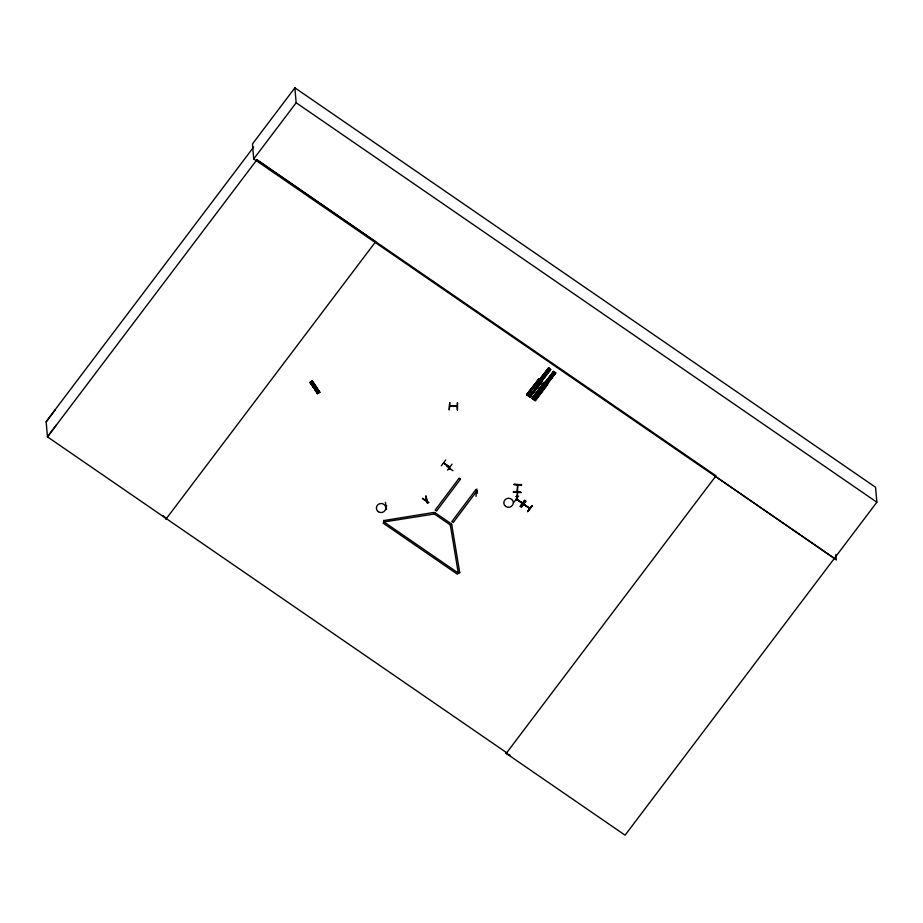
<?xml version="1.0" encoding="UTF-8"?>
<svg xmlns="http://www.w3.org/2000/svg" width="923" height="923" viewBox="0 0 923 923"><rect width="100%" height="100%" fill="white"/><g stroke="black" fill="none" stroke-linecap="round" stroke-linejoin="round"><path stroke-width="1.38" d="M449.778 402.566L449.236 410.008L449.686 402.67M449.732 406.224L457.277 406.062M449.709 406.005L457.381 406.282L449.813 406.224M456.631 406.558L456.689 406.605M457.346 409.95L457.45 402.624L457.416 410.054M513.419 492.282L521.08 492.282L513.419 492.294M521.057 492.663L513.43 491.763M517.595 484.771L517.065 492.005M517.861 484.783L517.399 492.017L517.422 491.14M517.457 485.21L517.515 484.84M521.541 484.979L513.903 484.425L521.564 484.587M513.915 484.494L521.553 484.852M475.98 496.355L476.81 488.948M517.122 496.643L516.384 496.597M516.361 496.574L516.984 496.089M523.687 504.535L524.437 504.627M449.974 468.746L449.236 468.999L449.755 468.492M545.724 372.707L546.116 373.607M551.031 376.019L551.193 377.103M422.653 498.293L428.837 502.458M385.976 505.942L386.102 505.619M425.607 499.655L426.438 499.528M313.751 385.964L313.993 386.737M314.674 386.622L314.639 385.814L313.832 385.883M425.907 500.231L426.426 499.308M546.116 373.573L546.704 372.811L545.735 372.754M551.712 376.884L551.769 376.296M386.056 505.931L386.633 505.539M425.676 499.643L426.484 499.77L425.722 499.897M422.446 498.593L428.618 502.862M476.418 492.594L477.226 492.928L476.395 492.374M46.185 422.03L55.207 409.927M56.476 424.753L47.454 436.856L506.681 752.753L506.196 753.399L510.073 755.141M506.6 752.695L506.104 753.341L625.067 835.177L876.85 502.216L875.569 487.275L294.887 87.823L252.441 143.976L253.721 158.918L834.392 558.242M253.733 146.953L46.15 421.592L47.454 436.856L256.779 159.921L716.006 475.818L506.196 753.399M253.721 158.918L296.168 102.765L294.887 87.823M165.84 519.28L375.661 241.699L256.952 159.691M458.258 572.871L457.404 574.21L383.137 523.133L384.003 521.783M441.298 465.815L445.797 459.862M449.282 466.323L449.489 466.923M460.519 479.106L436.544 511.065L435.171 510.119L459.146 478.16M383.76 520.376L384.014 521.968L434.398 513.984L435.252 512.634M477.191 490.575L453.216 522.533L451.843 521.587L475.818 489.628M459.723 572.641L458.281 573.056L450.309 524.933L451.174 523.583M514.099 502.135L518.541 496.032M521.91 502.677L516.938 499.574M520.272 506.266L524.783 500.324L520.364 506.439M520.341 506.404L524.772 500.312M446.813 466.346L452.939 470.718M449.732 468.273L449.259 468.769M521.414 507.235L525.96 501.235M521.16 507.062L525.695 501.143M524.333 504.766L529.652 508.458M527.725 511.642L532.259 505.712M532.225 505.689L527.633 511.596L532.167 505.539M539.044 378.765L526.618 394.709L530.09 397.19L542.505 381.211L539.182 378.718L526.595 394.698L539.205 378.788L527.033 395.021L539.793 379.203L527.668 395.448L539.574 379.134M548.574 368L540.174 378.626L540.878 379.122L549.127 368.462L548.55 367.965L550.766 369.627L542.47 380.264M539.793 379.203L527.402 395.229M540.301 378.684L548.55 367.965M540.44 378.811L548.735 368.173M548.989 368.323L540.716 378.984M541.651 379.561L541.097 379.03M529.133 396.509L541.663 380.541L529.052 396.452M540.163 378.615L542.528 380.288L541.813 379.791L550.373 369.35M541.801 379.78L550.477 369.419M542.113 380.011L550.604 369.396L542.205 380.068M529.664 396.878L542.251 380.957L529.894 396.948M529.917 397.017L542.251 380.876M544.847 382.768L532.917 399.071L545.043 382.814L532.283 398.621L544.201 382.307L532.11 398.448M545.262 382.134L553.477 371.438L555.669 372.892L547.547 383.749L545.239 382.099M553.881 371.715L545.631 382.387L553.627 371.45L555.681 372.938L547.408 383.622L546.889 383.287L555.415 372.823M545.043 382.814L532.709 398.874M545.505 382.295L553.627 371.496L554.169 371.934M545.643 382.399L554.042 371.773L545.908 382.584L545.389 382.191M546.878 383.276L555.15 372.638M547.189 383.495L555.681 372.938M547.143 384.406L534.302 400.051L547.074 384.349M547.535 384.626L535.363 400.813L531.844 398.309L544.432 382.41L547.731 384.822M535.109 400.582L547.489 384.487M450.47 406.512L450.401 405.935M457.266 406.558L457.208 405.993M425.988 499.562L425.988 500.185M551.043 377.022L551.712 376.838M317.385 393.636L310.14 382.364L310.728 382.076L318.089 393.21L317.35 393.659L319.658 392.194M309.99 382.526L317.812 393.383L310.14 382.376L312.297 381.014L319.831 392.16L319.093 392.61L312.17 381.211M312.136 381.222L311.87 381.361M317.5 393.498L318.1 393.21M312.009 381.314L319.67 392.229M314.662 386.575L313.982 386.691M310.889 383.507L313.047 382.191M311.386 384.268L313.555 382.953M312.136 385.399L314.293 384.083M312.805 386.391L314.962 385.076M313.555 387.522L315.712 386.206M316.751 392.379L318.908 391.064M317.662 393.348L319.485 392.24M443.628 462.735L449.663 467.2L443.536 463.023M516.418 499.055L522.51 502.943M312.447 381.049L319.554 392.333M310.705 382.099L317.927 393.279M523.826 504.235L529.987 508.527L523.653 504.223M386.714 506.127L386.183 506.208M385.399 502.331L386.541 509.554M522.36 503.485L516.245 499.043M383.783 520.572L434.145 512.392M434.156 512.577L434.398 513.984L450.309 524.933L451.762 524.506M425.884 496.032L427.453 503.197L425.988 496.009M516.961 496.666L516.315 496.62M426.08 499.77L425.665 500.358L425.665 499.424M477.064 492.986L477.087 492.363M449.766 406.535L449.87 405.924M516.718 500.035L517.549 492.755L516.822 500.151M476.568 492.305L476.383 492.836M296.168 102.765L876.85 502.216M443.478 463.011L448.982 466.796M459.158 478.379L460.542 479.325M475.841 489.848L477.214 490.794M435.264 512.819L451.185 523.768M384.014 521.968L458.281 573.056M715.521 476.476L836.319 559.915L835.846 554.527M547.72 369.096L549.773 370.538M552.796 372.58L554.838 374.023M552.231 373.307L554.285 374.75M547.166 369.823L549.208 371.254M545.585 371.865L547.627 373.307M544.743 372.95L546.797 374.392M549.82 376.434L551.862 377.876M546.381 381.141L548.112 382.353M541.155 377.588L543.197 379.03M546.231 381.072L548.274 382.514M545.539 382.214L547.27 383.437M545.401 387.268L542.332 385.029M537.094 381.511L540.163 383.668M528.083 393.152L531.152 395.321M533.332 396.763L536.401 398.921M452.074 464.165L447.574 470.107M549.104 368.439L540.324 378.672M163.198 515.749L166.336 518.622M312.055 381.28L319.508 392.356M310.313 382.33L317.662 393.475M451.774 524.702L459.746 572.825M425.584 499.493L425.734 499.331M552.704 376.746L550.662 375.349M548.366 372.292L546.324 370.896M546.231 386.114L543.162 383.945M544.143 388.814L541.074 386.656M543.036 390.267L539.967 388.098M540.993 382.503L537.924 380.345M541.778 391.883L538.709 389.725M538.905 385.214L535.836 383.045M537.786 386.656L534.717 384.499M536.54 388.283L533.471 386.114M516.453 496.032L516.43 496.655M426.253 499.251L426.322 500.001M546.901 384.141L534.348 400.097L546.935 384.21M553.442 375.776L551.389 374.334L553.442 375.834M378.326 511.711A4.742 4.534 -4.9 0 0 385.826 508.458A4.742 4.534 -4.9 0 0 379.191 503.889A4.742 4.534 -4.9 0 0 378.326 511.711M505.758 506.462A4.742 4.534 -4.9 0 0 513.269 503.208A4.742 4.534 -4.9 0 0 506.623 498.639A4.742 4.534 -4.9 0 0 505.758 506.462"/></g></svg>
